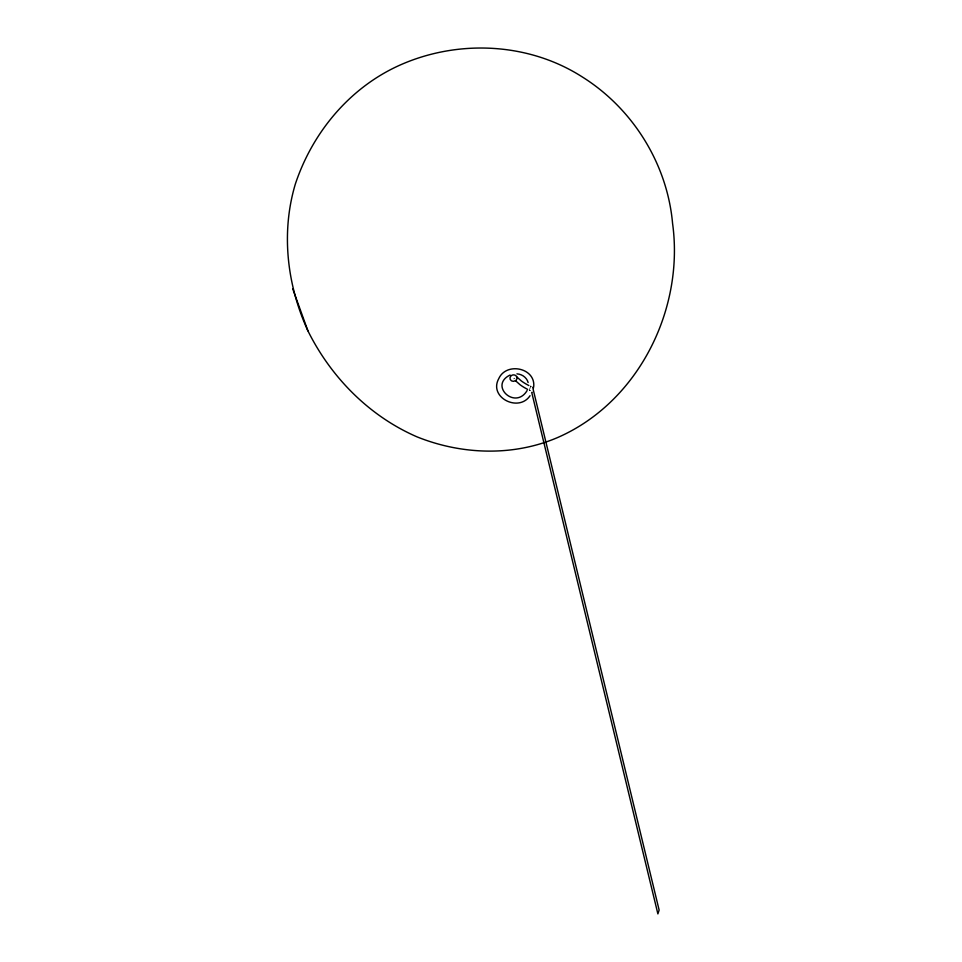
<?xml version="1.0" encoding="UTF-8"?>
<svg xmlns="http://www.w3.org/2000/svg" width="962" height="962" viewBox="0 0 962 962"><rect width="100%" height="100%" fill="white"/><g stroke="black" fill="none" stroke-linecap="round" stroke-linejoin="round"><path stroke-width="0.72" stroke-dasharray="4.81 3.61" d="M530.747 385.882L529.172 390.812M530.627 386.435A2.646 0.926 17.8 0 1 531.505 386.712M529.389 390.283A2.646 0.926 17.8 0 1 530.687 390.716M514.838 378.198A2.646 2.429 -13.6 0 1 513.648 378.836"/><path stroke-width="1.44" d="M533.621 387.289C536.351 367.989 506.421 361.58 498.797 378.583C488.287 397.438 518.758 412.782 530.038 395.707M527.116 390.548C515.271 410.425 488.624 385.401 510.1 375.024M511.014 375.841A3.547 3.247 -13.6 0 0 515.367 380.772L515.848 380.411A3.547 3.247 -13.6 0 0 516.871 377.248L516.666 376.719A3.547 3.247 -13.6 0 0 511.495 375.469M516.931 373.857C522.222 374.146 526.911 377.789 528.114 382.527M527.621 389.394L524.278 387.53A30.94 10.859 17.8 0 1 519.913 384.62L515.488 380.687M528.86 385.558L525.505 383.694A30.94 10.859 17.8 0 1 521.139 380.784L516.714 376.851M307.9 330.82C330.988 377.26 369.107 416.017 416.931 436.82C461.712 454.858 513.383 456.685 558.092 437.337C638.576 401.948 684.391 309.223 672.582 223.497C667.303 163.925 632.84 108.586 582.202 76.888C529.112 42.881 459.932 39.358 402.381 64.045C350.986 86.051 312.782 131.529 295.322 184.115C280.832 232.648 287.001 285.125 307.9 330.82L292.713 288.792M532.647 387.277A2.646 0.926 17.8 0 1 532.972 388.6L659.126 910.064L657.888 913.9L531.733 392.448A2.646 0.926 17.8 0 0 532.106 392.231"/></g></svg>
